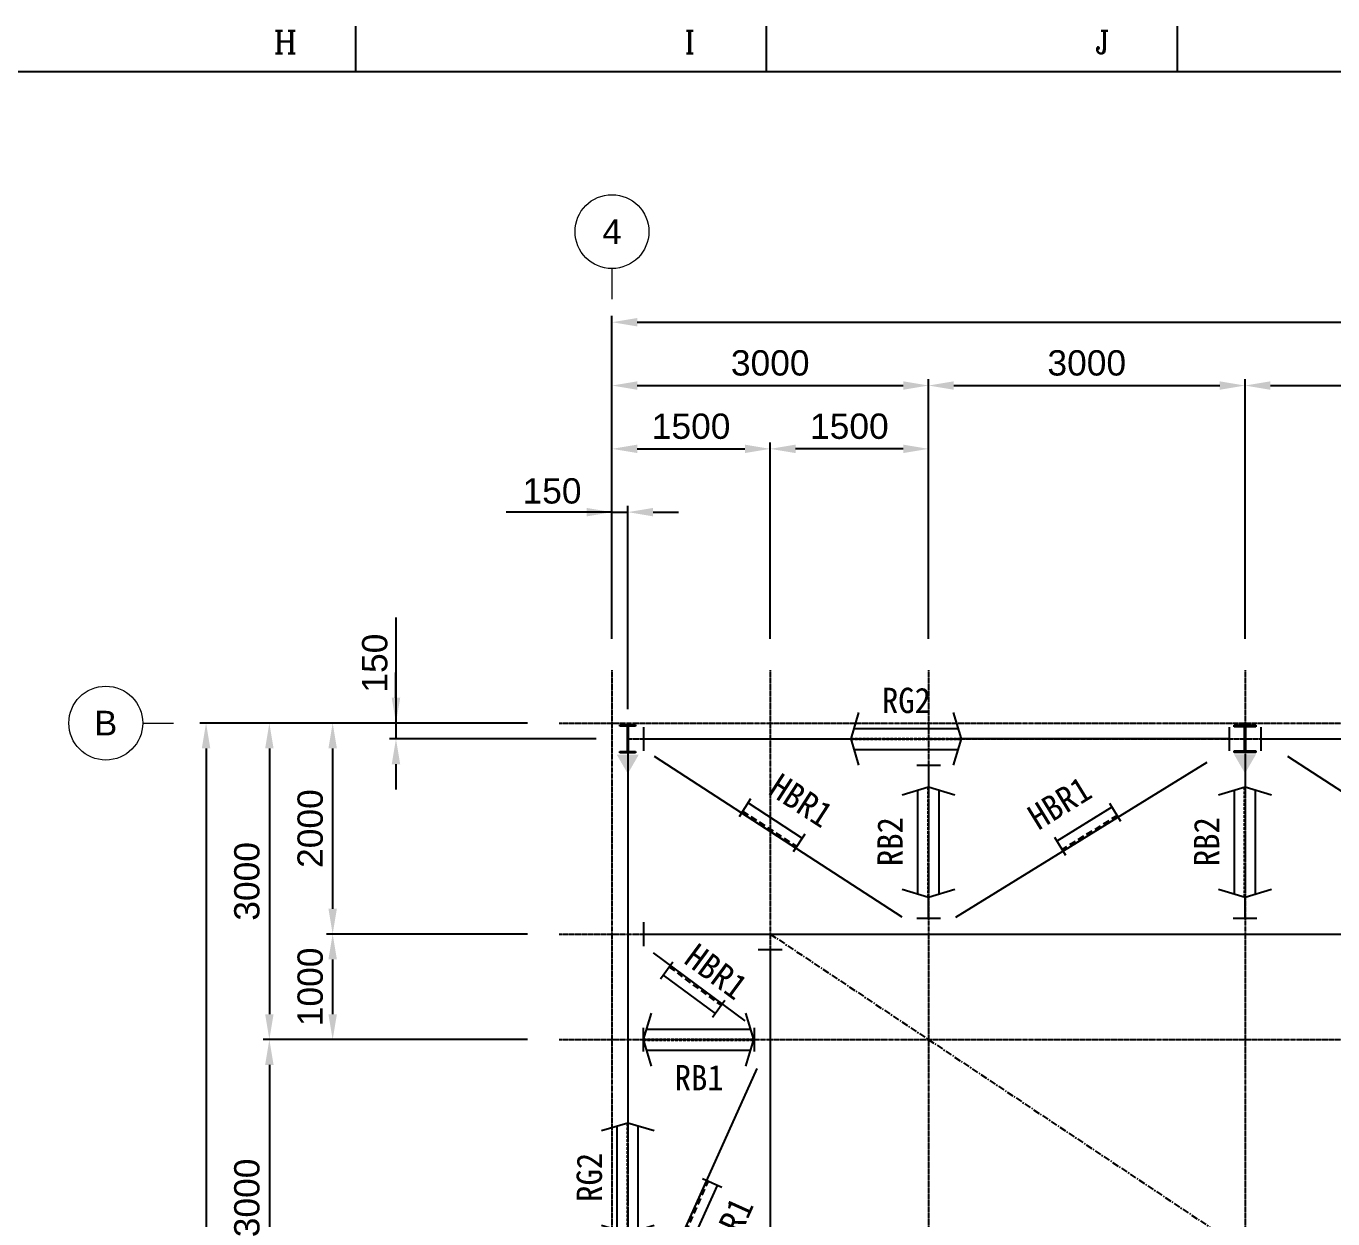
# Model space of a CAD drawing. Header units: millimetres. Extents: x 0 to 153097, y 17753 to 125268.
# Drawn here: x 29518 to 41903, y 113342 to 124645 of the extents above; entities that cross this region are included whole.
import ezdxf
from ezdxf.enums import TextEntityAlignment as Align

# ---------------------------------------------------------------- set-up
doc = ezdxf.new("R2010")
doc.units = ezdxf.units.MM
doc.header["$LTSCALE"] = 50
doc.linetypes.add('CENTER', pattern=[2, 1.25, -0.25, 0.25, -0.25])
doc.linetypes.add('HIDDEN', pattern=[0.375, 0.25, -0.125])
doc.layers.get('Defpoints').update_dxf_attribs({"color": 140})
for name, color, linetype in [('1', 7, 'Continuous'), ('1CEN', 20, 'CENTER'), ('AA-XXXX-OTHR', 8, 'Continuous'), ('AS-CLXM-STEL', 2, 'Continuous'), ('C_BLOCK', 7, 'Continuous'), ('C_CEN', 1, 'CENTER'), ('C_STEEL', 2, 'Continuous'), ('DIM-SCALE', 7, 'Continuous'), ('STEEL-BEAM', 4, 'Continuous'), ('TAN-TIT', 30, 'Continuous')]:
    doc.layers.add(name, color=color, linetype=linetype)
doc.styles.add('Arial', font='arial.ttf')
doc.styles.add('COM', font='COMPLEX', dxfattribs={"height": 5})
doc.styles.add('돋움체', font='', dxfattribs={"width": 0.9})
doc.styles.get('돋움체').set_extended_font_data('DotumChe')
doc.dimstyles.new('일반도면_0050', dxfattribs={"dimtxt": 200, "dimasz": 200, "dimexe": 50, "dimexo": 250, "dimgap": 75, "dimtad": 1, "dimdec": 0, "dimzin": 0, "dimdsep": 46, "dimtxsty": 'Arial', "dimcen": -250, "dimclrd": 7, "dimclre": 7, "dimclrt": 2, "dimadec": 0, "dimazin": 0, "dimtfac": 1, "dimtdec": 0, "dimtix": 1, "dimtmove": 2, "dimatfit": 3, "dimfxl": 1, "dimtolj": 1, "dimtzin": 0, "dimarcsym": 0})

# ---------------------------------------------------------------- blocks, each defined once
blk = doc.blocks.new('_DatumFilled')
at = {"color": 0, "linetype": 'ByBlock'}
blk.add_solid([(0, 0.577), (-1, 0), (0, -0.577)], dxfattribs=at)
blk = doc.blocks.new('*U21')
at = {"layer": 'AS-CLXM-STEL'}
for p, q in [((1110, 250), (2127, 250)), ((6660, 250), (3173, 250))]:
    blk.add_line(p, q, dxfattribs=at)
at = {"layer": 'Defpoints'}
for p in [(960, 250), (6810, 250)]:
    blk.add_point(p, dxfattribs=at)
at = {"layer": 'STEEL-BEAM', "color": 8, "linetype": 'HIDDEN', "ltscale": 2}
for p, q in [((2128, 254), (3172, 254)), ((2128, 246), (3172, 246))]:
    blk.add_line(p, q, dxfattribs=at)
at = {"layer": 'STEEL-BEAM'}
for p, q in [((2157, 350), (3143, 350)), ((2157, 150), (3143, 150))]:
    blk.add_line(p, q, dxfattribs=at)
for points in [[(2202, 500), (2127, 250), (2202, 0)], [(3098, 500), (3173, 250), (3098, 0)]]:
    blk.add_lwpolyline(points, dxfattribs=at)
at = {"layer": 'STEEL-BEAM', "color": 7, "yscale": 180, "zscale": 180, "rotation": 180}
for p, xscale in [((1110, 250), 180), ((6660, 250), -180)]:
    blk.add_blockref('_DatumFilled', p, dxfattribs=dict(at, xscale=xscale))
at = {"layer": 'STEEL-BEAM', "color": 3, "style": '돋움체'}
blk.add_attdef('BEAMNO.', text='', height=240, dxfattribs=at).set_placement((2655, 615), align=Align.MIDDLE_CENTER)
blk = doc.blocks.new('*U105')
at = {"layer": 'AS-CLXM-STEL'}
for p, q in [((2128, 250), (2127, 250)), ((3178, 250), (3173, 250))]:
    blk.add_line(p, q, dxfattribs=at)
at = {"layer": 'Defpoints'}
for p in [(1978, 250), (3328, 250)]:
    blk.add_point(p, dxfattribs=at)
at = {"layer": 'STEEL-BEAM', "color": 3}
for p, q in [((2128, 362), (2128, 137)), ((3178, 362), (3178, 137))]:
    blk.add_line(p, q, dxfattribs=at)
at = {"layer": 'STEEL-BEAM', "color": 8, "linetype": 'HIDDEN', "ltscale": 2}
for p, q in [((2128, 254), (3172, 254)), ((2128, 246), (3172, 246))]:
    blk.add_line(p, q, dxfattribs=at)
at = {"layer": 'STEEL-BEAM'}
for p, q in [((2157, 350), (3143, 350)), ((2157, 150), (3143, 150))]:
    blk.add_line(p, q, dxfattribs=at)
for points in [[(2202, 500), (2127, 250), (2202, 0)], [(3098, 500), (3173, 250), (3098, 0)]]:
    blk.add_lwpolyline(points, dxfattribs=at)
at = {"layer": 'STEEL-BEAM', "color": 3, "style": '돋움체'}
blk.add_attdef('BEAMNO.', text='', height=240, dxfattribs=at).set_placement((2655, 615), align=Align.MIDDLE_CENTER)
blk = doc.blocks.new('*U44')
at = {"layer": 'AS-CLXM-STEL'}
blk.add_line((-7674, 250), (2127, 250), dxfattribs=at)
at = {"layer": 'Defpoints'}
blk.add_point((-7824, 250), dxfattribs=at)
at = {"layer": 'STEEL-BEAM', "color": 3}
blk.add_line((-7674, 362), (-7674, 137), dxfattribs=at)
at = {"layer": 'STEEL-BEAM', "color": 3, "style": '돋움체'}
blk.add_attdef('BEAMNO.', text='', height=240, dxfattribs=at).set_placement((2655, 615), align=Align.MIDDLE_CENTER)
blk = doc.blocks.new('*U23')
at = {"layer": 'AS-CLXM-STEL'}
for p, q in [((164, 250), (2127, 250)), ((5714, 250), (3173, 250))]:
    blk.add_line(p, q, dxfattribs=at)
at = {"layer": 'Defpoints'}
for p in [(14, 250), (5864, 250)]:
    blk.add_point(p, dxfattribs=at)
at = {"layer": 'STEEL-BEAM', "color": 3}
for p, q in [((164, 362), (164, 137)), ((5714, 362), (5714, 137))]:
    blk.add_line(p, q, dxfattribs=at)
at = {"layer": 'STEEL-BEAM', "color": 8, "linetype": 'HIDDEN', "ltscale": 2}
for p, q in [((2128, 254), (3172, 254)), ((2128, 246), (3172, 246))]:
    blk.add_line(p, q, dxfattribs=at)
at = {"layer": 'STEEL-BEAM'}
for p, q in [((2157, 350), (3143, 350)), ((2157, 150), (3143, 150))]:
    blk.add_line(p, q, dxfattribs=at)
for points in [[(2202, 500), (2127, 250), (2202, 0)], [(3098, 500), (3173, 250), (3098, 0)]]:
    blk.add_lwpolyline(points, dxfattribs=at)
at = {"layer": 'STEEL-BEAM', "color": 3, "style": '돋움체'}
blk.add_attdef('BEAMNO.', text='', height=240, dxfattribs=at).set_placement((2655, 615), align=Align.MIDDLE_CENTER)
blk = doc.blocks.new('*D24')
at = {"layer": 'Defpoints', "color": 0, "transparency": 16777216}
for p in [(38070, 121239), (35070, 118540), (38070, 118540)]:
    blk.add_point(p, dxfattribs=at)
at = {"layer": 'DIM-SCALE', "color": 7, "lineweight": -2, "transparency": 16777216}
for p, q in [((35070, 118840), (35070, 121299)), ((38070, 118840), (38070, 121299)), ((35310, 121239), (37830, 121239))]:
    blk.add_line(p, q, dxfattribs=at)
at = {"layer": 'DIM-SCALE', "color": 7, "transparency": 16777216}
for points in [[(35310, 121279), (35310, 121199), (35070, 121239)], [(37830, 121279), (37830, 121199), (38070, 121239)]]:
    blk.add_solid(points, dxfattribs=at)
at = {"layer": 'DIM-SCALE', "color": 2, "transparency": 16777216, "insert": (36570, 121452), "char_height": 240, "attachment_point": 5, "style": 'Arial'}
blk.add_mtext('\\A1;3000', dxfattribs=at)
blk = doc.blocks.new('*D25')
at = {"layer": 'Defpoints', "color": 0, "transparency": 16777216}
for p in [(41070, 121239), (38070, 118540), (41070, 118540)]:
    blk.add_point(p, dxfattribs=at)
at = {"layer": 'DIM-SCALE', "color": 7, "lineweight": -2, "transparency": 16777216}
for p, q in [((38070, 118840), (38070, 121299)), ((41070, 118840), (41070, 121299)), ((38310, 121239), (40830, 121239))]:
    blk.add_line(p, q, dxfattribs=at)
at = {"layer": 'DIM-SCALE', "color": 7, "transparency": 16777216}
for points in [[(38310, 121279), (38310, 121199), (38070, 121239)], [(40830, 121279), (40830, 121199), (41070, 121239)]]:
    blk.add_solid(points, dxfattribs=at)
at = {"layer": 'DIM-SCALE', "color": 2, "transparency": 16777216, "insert": (39570, 121452), "char_height": 240, "attachment_point": 5, "style": 'Arial'}
blk.add_mtext('\\A1;3000', dxfattribs=at)
blk = doc.blocks.new('*D26')
at = {"layer": 'Defpoints', "color": 0, "transparency": 16777216}
for p in [(44070, 121239), (41070, 118540), (44070, 118540)]:
    blk.add_point(p, dxfattribs=at)
at = {"layer": 'DIM-SCALE', "color": 7, "lineweight": -2, "transparency": 16777216}
for p, q in [((41070, 118840), (41070, 121299)), ((44070, 118840), (44070, 121299)), ((41310, 121239), (43830, 121239))]:
    blk.add_line(p, q, dxfattribs=at)
at = {"layer": 'DIM-SCALE', "color": 7, "transparency": 16777216}
for points in [[(41310, 121279), (41310, 121199), (41070, 121239)], [(43830, 121279), (43830, 121199), (44070, 121239)]]:
    blk.add_solid(points, dxfattribs=at)
at = {"layer": 'DIM-SCALE', "color": 2, "transparency": 16777216, "insert": (42570, 121452), "char_height": 240, "attachment_point": 5, "style": 'Arial'}
blk.add_mtext('\\A1;3000', dxfattribs=at)
blk = doc.blocks.new('*D31')
at = {"layer": 'Defpoints', "color": 0, "transparency": 16777216}
for p in [(50070, 121839), (35070, 118540), (50070, 118540)]:
    blk.add_point(p, dxfattribs=at)
at = {"layer": 'DIM-SCALE', "color": 7, "lineweight": -2, "transparency": 16777216}
for p, q in [((35070, 118840), (35070, 121899)), ((50070, 118840), (50070, 121899)), ((35310, 121839), (49830, 121839))]:
    blk.add_line(p, q, dxfattribs=at)
at = {"layer": 'DIM-SCALE', "color": 7, "transparency": 16777216}
for points in [[(35310, 121879), (35310, 121799), (35070, 121839)], [(49830, 121879), (49830, 121799), (50070, 121839)]]:
    blk.add_solid(points, dxfattribs=at)
at = {"layer": 'DIM-SCALE', "color": 2, "transparency": 16777216, "insert": (42570, 122052), "char_height": 240, "attachment_point": 5, "style": 'Arial'}
blk.add_mtext('\\A1;15000', dxfattribs=at)
blk = doc.blocks.new('*D33')
at = {"layer": 'Defpoints', "color": 0, "transparency": 16777216}
for p in [(36570, 120639), (35070, 118540), (36570, 118540)]:
    blk.add_point(p, dxfattribs=at)
at = {"layer": 'DIM-SCALE', "color": 7, "lineweight": -2, "transparency": 16777216}
for p, q in [((35070, 118840), (35070, 120699)), ((35310, 120639), (36330, 120639)), ((36570, 118840), (36570, 120699))]:
    blk.add_line(p, q, dxfattribs=at)
at = {"layer": 'DIM-SCALE', "color": 7, "transparency": 16777216}
for points in [[(35310, 120679), (35310, 120599), (35070, 120639)], [(36330, 120679), (36330, 120599), (36570, 120639)]]:
    blk.add_solid(points, dxfattribs=at)
at = {"layer": 'DIM-SCALE', "color": 2, "transparency": 16777216, "insert": (35820, 120852), "char_height": 240, "attachment_point": 5, "style": 'Arial'}
blk.add_mtext('\\A1;1500', dxfattribs=at)
blk = doc.blocks.new('*D34')
at = {"layer": 'Defpoints', "color": 0, "transparency": 16777216}
for p in [(36570, 120639), (36570, 118540), (38070, 118540)]:
    blk.add_point(p, dxfattribs=at)
at = {"layer": 'DIM-SCALE', "color": 7, "lineweight": -2, "transparency": 16777216}
for p, q in [((36570, 118840), (36570, 120699)), ((37830, 120639), (36810, 120639)), ((38070, 118840), (38070, 120699))]:
    blk.add_line(p, q, dxfattribs=at)
at = {"layer": 'DIM-SCALE', "color": 7, "transparency": 16777216}
for points in [[(36810, 120679), (36810, 120599), (36570, 120639)], [(37830, 120679), (37830, 120599), (38070, 120639)]]:
    blk.add_solid(points, dxfattribs=at)
at = {"layer": 'DIM-SCALE', "color": 2, "transparency": 16777216, "insert": (37320, 120852), "char_height": 240, "attachment_point": 5, "style": 'Arial'}
blk.add_mtext('\\A1;1500', dxfattribs=at)
blk = doc.blocks.new('*D35')
at = {"layer": 'Defpoints', "color": 0, "transparency": 16777216}
for p in [(34570, 118040), (31823, 115040), (34570, 115040)]:
    blk.add_point(p, dxfattribs=at)
at = {"layer": 'DIM-SCALE', "color": 7, "lineweight": -2, "transparency": 16777216}
for p, q in [((34270, 118040), (31763, 118040)), ((31823, 117800), (31823, 115280)), ((34270, 115040), (31763, 115040))]:
    blk.add_line(p, q, dxfattribs=at)
at = {"layer": 'DIM-SCALE', "color": 7, "transparency": 16777216}
for points in [[(31783, 117800), (31863, 117800), (31823, 118040)], [(31783, 115280), (31863, 115280), (31823, 115040)]]:
    blk.add_solid(points, dxfattribs=at)
at = {"layer": 'DIM-SCALE', "color": 2, "transparency": 16777216, "insert": (31611, 116540), "char_height": 240, "attachment_point": 5, "rotation": 90, "style": 'Arial'}
blk.add_mtext('\\A1;3000', dxfattribs=at)
blk = doc.blocks.new('*D36')
at = {"layer": 'Defpoints', "color": 0, "transparency": 16777216}
for p in [(34570, 115040), (31823, 112040), (34570, 112040)]:
    blk.add_point(p, dxfattribs=at)
at = {"layer": 'DIM-SCALE', "color": 7, "lineweight": -2, "transparency": 16777216}
for p, q in [((34270, 115040), (31763, 115040)), ((31823, 114800), (31823, 112280)), ((34270, 112040), (31763, 112040))]:
    blk.add_line(p, q, dxfattribs=at)
at = {"layer": 'DIM-SCALE', "color": 7, "transparency": 16777216}
for points in [[(31783, 114800), (31863, 114800), (31823, 115040)], [(31783, 112280), (31863, 112280), (31823, 112040)]]:
    blk.add_solid(points, dxfattribs=at)
at = {"layer": 'DIM-SCALE', "color": 2, "transparency": 16777216, "insert": (31611, 113540), "char_height": 240, "attachment_point": 5, "rotation": 90, "style": 'Arial'}
blk.add_mtext('\\A1;3000', dxfattribs=at)
blk = doc.blocks.new('*D40')
at = {"layer": 'Defpoints', "color": 0, "transparency": 16777216}
for p in [(34570, 118040), (31223, 103040), (34570, 103040)]:
    blk.add_point(p, dxfattribs=at)
at = {"layer": 'DIM-SCALE', "color": 7, "lineweight": -2, "transparency": 16777216}
for p, q in [((34270, 118040), (31163, 118040)), ((31223, 117800), (31223, 103280)), ((34270, 103040), (31163, 103040))]:
    blk.add_line(p, q, dxfattribs=at)
at = {"layer": 'DIM-SCALE', "color": 7, "transparency": 16777216}
for points in [[(31183, 117800), (31263, 117800), (31223, 118040)], [(31183, 103280), (31263, 103280), (31223, 103040)]]:
    blk.add_solid(points, dxfattribs=at)
at = {"layer": 'DIM-SCALE', "color": 2, "transparency": 16777216, "insert": (31011, 110540), "char_height": 240, "attachment_point": 5, "rotation": 90, "style": 'Arial'}
blk.add_mtext('\\A1;15000', dxfattribs=at)
blk = doc.blocks.new('*D41')
at = {"layer": 'Defpoints', "color": 0, "transparency": 16777216}
for p in [(32423, 118040), (34570, 118040), (34570, 116040)]:
    blk.add_point(p, dxfattribs=at)
at = {"layer": 'DIM-SCALE', "color": 7, "lineweight": -2, "transparency": 16777216}
for p, q in [((34270, 118040), (32363, 118040)), ((32423, 116280), (32423, 117800)), ((34270, 116040), (32363, 116040))]:
    blk.add_line(p, q, dxfattribs=at)
at = {"layer": 'DIM-SCALE', "color": 7, "transparency": 16777216}
for points in [[(32383, 117800), (32463, 117800), (32423, 118040)], [(32383, 116280), (32463, 116280), (32423, 116040)]]:
    blk.add_solid(points, dxfattribs=at)
at = {"layer": 'DIM-SCALE', "color": 2, "transparency": 16777216, "insert": (32211, 117040), "char_height": 240, "attachment_point": 5, "rotation": 90, "style": 'Arial'}
blk.add_mtext('\\A1;2000', dxfattribs=at)
blk = doc.blocks.new('*D42')
at = {"layer": 'Defpoints', "color": 0, "transparency": 16777216}
for p in [(32423, 116040), (34570, 116040), (34570, 115040)]:
    blk.add_point(p, dxfattribs=at)
at = {"layer": 'DIM-SCALE', "color": 7, "lineweight": -2, "transparency": 16777216}
for p, q in [((34270, 116040), (32363, 116040)), ((32423, 115280), (32423, 115800)), ((34270, 115040), (32363, 115040))]:
    blk.add_line(p, q, dxfattribs=at)
at = {"layer": 'DIM-SCALE', "color": 7, "transparency": 16777216}
for points in [[(32383, 115800), (32463, 115800), (32423, 116040)], [(32383, 115280), (32463, 115280), (32423, 115040)]]:
    blk.add_solid(points, dxfattribs=at)
at = {"layer": 'DIM-SCALE', "color": 2, "transparency": 16777216, "insert": (32211, 115540), "char_height": 240, "attachment_point": 5, "rotation": 90, "style": 'Arial'}
blk.add_mtext('\\A1;1000', dxfattribs=at)
blk = doc.blocks.new('*U43')
at = {"layer": 'AS-CLXM-STEL'}
for p, q in [((1300, 250), (2127, 250)), ((4000, 250), (3173, 250))]:
    blk.add_line(p, q, dxfattribs=at)
at = {"layer": 'Defpoints'}
for p in [(1150, 250), (4150, 250)]:
    blk.add_point(p, dxfattribs=at)
at = {"layer": 'STEEL-BEAM', "color": 3}
for p, q in [((1300, 362), (1300, 137)), ((4000, 362), (4000, 137))]:
    blk.add_line(p, q, dxfattribs=at)
at = {"layer": 'STEEL-BEAM', "color": 8, "linetype": 'HIDDEN', "ltscale": 2}
for p, q in [((2128, 254), (3172, 254)), ((2128, 246), (3172, 246))]:
    blk.add_line(p, q, dxfattribs=at)
at = {"layer": 'STEEL-BEAM'}
for p, q in [((2157, 350), (3143, 350)), ((2157, 150), (3143, 150))]:
    blk.add_line(p, q, dxfattribs=at)
for points in [[(2202, 500), (2127, 250), (2202, 0)], [(3098, 500), (3173, 250), (3098, 0)]]:
    blk.add_lwpolyline(points, dxfattribs=at)
at = {"layer": 'STEEL-BEAM', "color": 3, "style": '돋움체'}
blk.add_attdef('BEAMNO.', text='', height=240, dxfattribs=at).set_placement((2655, 615), align=Align.MIDDLE_CENTER)
blk = doc.blocks.new('*U102')
at = {"layer": 'AS-CLXM-STEL'}
for p, q in [((1927, 250), (2127, 250)), ((3377, 250), (3173, 250))]:
    blk.add_line(p, q, dxfattribs=at)
at = {"layer": 'Defpoints'}
for p in [(1777, 250), (3527, 250)]:
    blk.add_point(p, dxfattribs=at)
at = {"layer": 'STEEL-BEAM', "color": 3}
for p, q in [((1927, 362), (1927, 137)), ((3377, 362), (3377, 137))]:
    blk.add_line(p, q, dxfattribs=at)
at = {"layer": 'STEEL-BEAM', "color": 8, "linetype": 'HIDDEN', "ltscale": 2}
for p, q in [((2128, 254), (3172, 254)), ((2128, 246), (3172, 246))]:
    blk.add_line(p, q, dxfattribs=at)
at = {"layer": 'STEEL-BEAM'}
for p, q in [((2157, 350), (3143, 350)), ((2157, 150), (3143, 150))]:
    blk.add_line(p, q, dxfattribs=at)
for points in [[(2202, 500), (2127, 250), (2202, 0)], [(3098, 500), (3173, 250), (3098, 0)]]:
    blk.add_lwpolyline(points, dxfattribs=at)
at = {"layer": 'STEEL-BEAM', "color": 3, "style": '돋움체'}
blk.add_attdef('BEAMNO.', text='', height=240, dxfattribs=at).set_placement((2653, 615), align=Align.MIDDLE_CENTER)
blk = doc.blocks.new('ASDASD')
at = {"layer": 'C_CEN', "color": 8, "ltscale": 0.1}
for p, q in [((-21000, 0), (-21000, -16000)), ((-19500, 0), (-19500, -16000)), ((-18000, 0), (-18000, -16000)), ((-15000, 0), (-15000, -16000)), ((-21500, -500), (500, -500)), ((-21500, -2500), (500, -2500)), ((-21500, -3500), (500, -3500))]:
    blk.add_line(p, q, dxfattribs=at)
blk = doc.blocks.new('*U107')
at = {"layer": 'AA-XXXX-OTHR', "color": 4}
for p, q in [((1796, -156), (1796, 44)), ((1796, 0), (2409, 0)), ((2409, -156), (2409, 44)), ((1796, -112), (2409, -112))]:
    blk.add_line(p, q, dxfattribs=at)
at = {"layer": 'AA-XXXX-OTHR', "linetype": 'HIDDEN', "ltscale": 5}
blk.add_lwpolyline([(1796, -18), (2409, -18)], dxfattribs=at)
at = {"layer": 'Defpoints'}
for p in [(510, 0), (3908, 0)]:
    blk.add_point(p, dxfattribs=at)
at = {"layer": 'STEEL-BEAM', "color": 4}
blk.add_lwpolyline([(810, 0), (3608, 0)], dxfattribs=at)
at = {"layer": 'STEEL-BEAM', "color": 3, "style": '돋움체'}
blk.add_attdef('BR.NO.', text='', height=240, dxfattribs=at).set_placement((2207, -406), align=Align.MIDDLE_CENTER)
blk = doc.blocks.new('*U48')
at = {"layer": 'AA-XXXX-OTHR', "color": 4}
for p, q in [((1796, -156), (1796, 44)), ((1796, 0), (2409, 0)), ((2409, -156), (2409, 44)), ((1796, -112), (2409, -112))]:
    blk.add_line(p, q, dxfattribs=at)
at = {"layer": 'AA-XXXX-OTHR', "linetype": 'HIDDEN', "ltscale": 5}
blk.add_lwpolyline([(1796, -18), (2409, -18)], dxfattribs=at)
at = {"layer": 'Defpoints'}
for p in [(1296, 0), (2976, 0)]:
    blk.add_point(p, dxfattribs=at)
at = {"layer": 'STEEL-BEAM', "color": 4}
blk.add_lwpolyline([(1596, 0), (2676, 0)], dxfattribs=at)
at = {"layer": 'STEEL-BEAM', "color": 3, "style": '돋움체'}
blk.add_attdef('BR.NO.', text='', height=240, dxfattribs=at).set_placement((2182, 210), align=Align.MIDDLE_CENTER)
blk = doc.blocks.new('*U49')
at = {"layer": 'AS-CLXM-STEL'}
for p, q in [((-2853, 250), (2127, 250)), ((7847, 250), (3173, 250))]:
    blk.add_line(p, q, dxfattribs=at)
at = {"layer": 'Defpoints'}
for p in [(-3003, 250), (7997, 250)]:
    blk.add_point(p, dxfattribs=at)
at = {"layer": 'STEEL-BEAM', "color": 3}
for p, q in [((-2853, 362), (-2853, 137)), ((7847, 362), (7847, 137))]:
    blk.add_line(p, q, dxfattribs=at)
at = {"layer": 'STEEL-BEAM', "color": 8, "linetype": 'HIDDEN', "ltscale": 2}
for p, q in [((2128, 254), (3172, 254)), ((2128, 246), (3172, 246))]:
    blk.add_line(p, q, dxfattribs=at)
at = {"layer": 'STEEL-BEAM'}
for p, q in [((2157, 350), (3143, 350)), ((2157, 150), (3143, 150))]:
    blk.add_line(p, q, dxfattribs=at)
for points in [[(2202, 500), (2127, 250), (2202, 0)], [(3098, 500), (3173, 250), (3098, 0)]]:
    blk.add_lwpolyline(points, dxfattribs=at)
at = {"layer": 'STEEL-BEAM', "color": 3, "style": '돋움체'}
blk.add_attdef('BEAMNO.', text='', height=240, dxfattribs=at).set_placement((2674, -76), align=Align.MIDDLE_CENTER)
blk = doc.blocks.new('cu')
at = {"layer": 'C_STEEL', "extrusion": (0, 0, -1)}
for p, q in [((-148, 267), (0, 267)), ((-148, 254), (-148, 267)), ((0, 254), (-148, 254)), ((-77.81, 254), (-70.19, 254)), ((-77.81, 13), (-77.81, 254)), ((-70.19, 254), (-70.19, 13)), ((0, 267), (0, 254)), ((5674, 262), (5878, 262)), ((5674, 246.3), (5674, 262)), ((5878, 262), (5878, 246.3)), ((5878, 246.3), (5674, 246.3)), ((5771.55, 246.3), (5780.45, 246.3)), ((5771.55, 20.7), (5771.55, 246.3)), ((5780.45, 246.3), (5780.45, 20.7)), ((-148, 13), (0, 13)), ((-148, 0), (-148, 13)), ((0, 0), (-148, 0)), ((-70.19, 13), (-77.81, 13)), ((0, 13), (0, 0)), ((5674, 20.7), (5878, 20.7)), ((5674, 5), (5674, 20.7)), ((5878, 5), (5674, 5)), ((5780.45, 20.7), (5771.55, 20.7)), ((5878, 20.7), (5878, 5))]:
    blk.add_line(p, q, dxfattribs=at)
blk = doc.blocks.new('c1')
at = {"layer": 'C_CEN', "color": 1, "ltscale": 0.1}
for q in [(-1250, 0), (19450, 14700)]:
    blk.add_line((-1250, 14700), q, dxfattribs=at)
at = {"layer": 'C_STEEL'}
blk.add_blockref('cu', (-1176, 14567), dxfattribs=at)
blk = doc.blocks.new('RB2')
at = {"layer": 'AS-CLXM-STEL'}
for p, q in [((0, 1553), (0, 1349)), ((0, 1450), (0, 1246)), ((0, 0), (0, 201))]:
    blk.add_line(p, q, dxfattribs=at)
at = {"layer": 'Defpoints'}
blk.add_point((0, -150), dxfattribs=at)
at = {"layer": 'STEEL-BEAM', "color": 8, "linetype": 'HIDDEN', "ltscale": 2}
for p, q in [((-4, 202), (-4, 1245)), ((4, 202), (4, 1245))]:
    blk.add_line(p, q, dxfattribs=at)
at = {"layer": 'STEEL-BEAM'}
for p, q in [((-100, 231), (-100, 1216)), ((100, 231), (100, 1216))]:
    blk.add_line(p, q, dxfattribs=at)
at = {"layer": 'STEEL-BEAM', "color": 3}
blk.add_line((-112, 0), (112, 0), dxfattribs=at)
at = {"layer": 'STEEL-BEAM'}
for points in [[(-250, 1171), (0, 1246), (250, 1171)], [(-250, 276), (0, 201), (250, 276)]]:
    blk.add_lwpolyline(points, dxfattribs=at)
at = {"layer": 'STEEL-BEAM', "color": 7, "xscale": -180, "yscale": 180, "zscale": 180, "rotation": 270}
blk.add_blockref('_DatumFilled', (0, 1553), dxfattribs=at)
at = {"layer": 'STEEL-BEAM', "color": 3, "style": '돋움체'}
blk.add_attdef('RB2', text='', height=240, rotation=90, dxfattribs=at).set_placement((-365, 726), align=Align.MIDDLE_CENTER)
blk = doc.blocks.new('*U113')
at = {"layer": 'AA-XXXX-OTHR', "color": 4}
for p, q in [((1796, -156), (1796, 44)), ((1796, 0), (2409, 0)), ((2409, -156), (2409, 44)), ((1796, -112), (2409, -112))]:
    blk.add_line(p, q, dxfattribs=at)
at = {"layer": 'AA-XXXX-OTHR', "linetype": 'HIDDEN', "ltscale": 5}
blk.add_lwpolyline([(1796, -18), (2409, -18)], dxfattribs=at)
at = {"layer": 'Defpoints'}
for p in [(585, 0), (3875, 0)]:
    blk.add_point(p, dxfattribs=at)
at = {"layer": 'STEEL-BEAM', "color": 4}
blk.add_lwpolyline([(885, 0), (3575, 0)], dxfattribs=at)
at = {"layer": 'STEEL-BEAM', "color": 3, "style": '돋움체'}
blk.add_attdef('BR.NO.', text='', height=240, dxfattribs=at).set_placement((2071, -391), align=Align.MIDDLE_CENTER)
blk = doc.blocks.new('*D116')
at = {"layer": 'Defpoints', "color": 0, "transparency": 16777216}
for p in [(35220, 120039), (35070, 118540), (35220, 117873)]:
    blk.add_point(p, dxfattribs=at)
at = {"layer": 'DIM-SCALE', "color": 7, "lineweight": -2, "transparency": 16777216}
for p, q in [((34830, 120039), (34590, 120039)), ((35070, 118840), (35070, 120099)), ((35070, 120039), (35220, 120039)), ((35220, 118173), (35220, 120099)), ((35460, 120039), (35700, 120039))]:
    blk.add_line(p, q, dxfattribs=at)
at = {"layer": 'DIM-SCALE', "color": 7, "transparency": 16777216}
for points in [[(34830, 120079), (34830, 119999), (35070, 120039)], [(35460, 120079), (35460, 119999), (35220, 120039)]]:
    blk.add_solid(points, dxfattribs=at)
at = {"layer": 'DIM-SCALE', "color": 2, "transparency": 16777216, "insert": (34502, 120239), "char_height": 240, "attachment_point": 5, "style": 'Arial'}
blk.add_mtext('\\A1;150', dxfattribs=at)
blk = doc.blocks.new('*D118')
at = {"layer": 'Defpoints', "color": 0, "transparency": 16777216}
for p in [(34570, 118040), (33023, 117890), (35220, 117890)]:
    blk.add_point(p, dxfattribs=at)
at = {"layer": 'DIM-SCALE', "color": 7, "lineweight": -2, "transparency": 16777216}
for p, q in [((33023, 118280), (33023, 118520)), ((34270, 118040), (32963, 118040)), ((33023, 118040), (33023, 117890)), ((34920, 117890), (32963, 117890)), ((33023, 117650), (33023, 117410))]:
    blk.add_line(p, q, dxfattribs=at)
at = {"layer": 'DIM-SCALE', "color": 7, "transparency": 16777216}
for points in [[(32983, 118280), (33063, 118280), (33023, 118040)], [(32983, 117650), (33063, 117650), (33023, 117890)]]:
    blk.add_solid(points, dxfattribs=at)
at = {"layer": 'DIM-SCALE', "color": 2, "transparency": 16777216, "insert": (32823, 118608), "char_height": 240, "attachment_point": 5, "rotation": 90, "style": 'Arial'}
blk.add_mtext('\\A1;150', dxfattribs=at)
blk = doc.blocks.new('BORDER')
at = {"layer": 'TAN-TIT'}
for p, q in [((108806, 164680), (108806, 166122)), ((121784, 164680), (121784, 166122)), ((134763, 164680), (134763, 166122)), ((232823, 164680), (4977, 164680))]:
    blk.add_line(p, q, dxfattribs=at)
at = {"layer": 'TAN-TIT', "style": 'COM'}
for s, p in [('H', (106210, 165257)), ('I', (119188, 165257)), ('J', (132167, 165257))]:
    blk.add_text(s, height=721, dxfattribs=at).set_placement(p)

msp = doc.modelspace()

# ---------------------------------------------------------------- linework, layer by layer
at = {"layer": '1CEN'}
msp.add_line((36569.97, 116040.12), (53069.97, 105040.12), dxfattribs=at)
at = {"layer": 'C_BLOCK', "color": 1, "lineweight": 0}
for p, q in [((35069.97, 122347.77), (35069.97, 122056.1)), ((30622.64, 118040.12), (30914.31, 118040.12))]:
    msp.add_line(p, q, dxfattribs=at)
for centre in [(35069.97, 122697.77), (30272.64, 118040.12)]:
    msp.add_circle(centre, 350, dxfattribs=at)
at = {"layer": 'DIM-SCALE'}
for p, q in [((35069.97, 120039.3), (34067.85, 120039.3)), ((33023.4, 118040.12), (33023.4, 119042.24))]:
    msp.add_line(p, q, dxfattribs=at)

# ---------------------------------------------------------------- block references
at = {"layer": '1', "xscale": 0.3, "yscale": 0.3, "zscale": 0.3}
msp.add_blockref('BORDER', (0, 74808.42), dxfattribs=at)
at = {"layer": '1CEN'}
msp.add_blockref('c1', (36469.67, 103190.12), dxfattribs=at)
msp.add_blockref('RB2', (41069.97, 116190.12), dxfattribs=at).add_auto_attribs({'RB2': 'RB2'})
at = {"layer": 'AS-CLXM-STEL'}
for name, p, values in [('*U23', (35205.91, 117640.12), {'BEAMNO.': 'RG2'}), ('*U43', (39919.97, 117640.12), {'BEAMNO.': 'RG1'})]:
    msp.add_blockref(name, p, dxfattribs=at).add_auto_attribs(values)
ref = msp.add_blockref('*U107', (34792.01, 118167.92), dxfattribs=dict(at, xscale=-1, rotation=147.0114783863651))
ref.add_attrib('BR.NO.', 'HBR1', dxfattribs={"layer": 'STEEL-BEAM', "color": 3, "height": 240, "rotation": 327.011478, "style": '돋움체'}).set_placement((36864.56, 117307.1), align=Align.MIDDLE_CENTER)
ref = msp.add_blockref('*U107', (41396.14, 118091.26), dxfattribs=dict(at, rotation=211.6607510966259))
ref.add_attrib('BR.NO.', 'HBR1', dxfattribs={"layer": 'STEEL-BEAM', "color": 3, "height": 240, "rotation": 31.660751, "style": '돋움체'}).set_placement((39312.09, 117283.56), align=Align.MIDDLE_CENTER)
ref = msp.add_blockref('*U107', (40792.01, 118167.92), dxfattribs=dict(at, xscale=-1, rotation=147.0114783863651))
ref.add_attrib('BR.NO.', 'HBR1', dxfattribs={"layer": 'STEEL-BEAM', "color": 3, "height": 240, "rotation": 327.011478, "style": '돋움체'}).set_placement((42864.56, 117307.1), align=Align.MIDDLE_CENTER)
at = {"layer": 'AS-CLXM-STEL', "rotation": 89.99999999999999}
for name, p, values in [('*U21', (35469.97, 111079.99), {'BEAMNO.': 'RG2'}), ('*U102', (38319.97, 114263.52), {'BEAMNO.': 'RB2'})]:
    msp.add_blockref(name, p, dxfattribs=at).add_auto_attribs(values)
at = {"layer": 'AS-CLXM-STEL'}
msp.add_blockref('*U44', (43044.21, 115790.12), dxfattribs=at)
ref = msp.add_blockref('*U48', (34178.8, 116811.36), dxfattribs=dict(at, rotation=323.471144633019))
ref.add_attrib('BR.NO.', 'HBR1', dxfattribs={"layer": 'STEEL-BEAM', "color": 3, "height": 240, "rotation": 323.471145, "style": '돋움체'}).set_placement((36059.8, 115685.24), align=Align.MIDDLE_CENTER)
ref = msp.add_blockref('*U49', (36319.97, 108043.37), dxfattribs=dict(at, xscale=-1, rotation=270))
ref.add_attrib('BEAMNO.', 'RB2', dxfattribs={"layer": 'STEEL-BEAM', "color": 3, "height": 240, "rotation": 90, "style": '돋움체'}).set_placement((36238.17, 110717.31), align=Align.MIDDLE_CENTER)
ref = msp.add_blockref('*U105', (33241.47, 115290.12), dxfattribs=dict(at, xscale=-1, rotation=180))
ref.add_attrib('BEAMNO.', 'RB1', dxfattribs={"layer": 'STEEL-BEAM', "color": 3, "height": 240, "style": '돋움체'}).set_placement((35896.75, 114680.17), align=Align.MIDDLE_CENTER)
ref = msp.add_blockref('*U113', (34979.9, 111506.63), dxfattribs=dict(at, rotation=65.77225468205242))
ref.add_attrib('BR.NO.', 'HBR1', dxfattribs={"layer": 'STEEL-BEAM', "color": 3, "height": 240, "rotation": 65.772255, "style": '돋움체'}).set_placement((36182.18, 113236.68), align=Align.MIDDLE_CENTER)
at = {"layer": 'C_CEN'}
msp.add_blockref('ASDASD', (56069.97, 118540.12), dxfattribs=at)

# ---------------------------------------------------------------- texts
at = {"layer": 'C_BLOCK', "color": 3, "linetype": 'Continuous', "lineweight": 13, "style": 'Arial'}
for s, p in [('4', (35069.97, 122697.77)), ('B', (30272.64, 118040.12))]:
    msp.add_text(s, height=233.33, dxfattribs=at).set_placement(p, align=Align.MIDDLE_CENTER)

# ---------------------------------------------------------------- dimensions: what is measured, and where the dimension line sits
at = {"layer": 'DIM-SCALE'}
for base, p1, p2, picture, middle in [((50069.97, 121839.3), (35069.97, 118540.12), (50069.97, 118540.12), '*D31', (42569.97, 122051.83)), ((38069.97, 121239.3), (35069.97, 118540.12), (38069.97, 118540.12), '*D24', (36569.97, 121451.91)), ((41069.97, 121239.3), (38069.97, 118540.12), (41069.97, 118540.12), '*D25', (39569.97, 121451.91)), ((44069.97, 121239.3), (41069.97, 118540.12), (44069.97, 118540.12), '*D26', (42569.97, 121451.91)), ((36569.97, 120639.3), (35069.97, 118540.12), (36569.97, 118540.12), '*D33', (35819.97, 120851.83))]:
    dim = msp.add_linear_dim(base=base, p1=p1, p2=p2, dimstyle='일반도면_0050', override={"dimscale": 1.2}, dxfattribs=at)
    dim.commit()
    dim.dimension.update_dxf_attribs({"geometry": picture, "text_midpoint": middle})
for base, p1, p2, angle, picture, middle in [((36569.97, 120639.3), (38069.97, 118540.12), (36569.97, 118540.12), 180, '*D34', (37319.97, 120851.83)), ((31223.4, 103040.12), (34569.97, 118040.12), (34569.97, 103040.12), 90, '*D40', (31010.87, 110540.12)), ((31823.4, 115040.12), (34569.97, 118040.12), (34569.97, 115040.12), 90, '*D35', (31610.78, 116540.12)), ((32423.4, 118040.12), (34569.97, 116040.12), (34569.97, 118040.12), 90, '*D41', (32210.87, 117040.12)), ((32423.4, 116040.12), (34569.97, 115040.12), (34569.97, 116040.12), 90, '*D42', (32210.87, 115540.12)), ((31823.4, 112040.12), (34569.97, 115040.12), (34569.97, 112040.12), 90, '*D36', (31610.78, 113540.12))]:
    dim = msp.add_linear_dim(base=base, p1=p1, p2=p2, angle=angle, dimstyle='일반도면_0050', override={"dimscale": 1.2}, dxfattribs=at)
    dim.commit()
    dim.dimension.update_dxf_attribs({"geometry": picture, "text_midpoint": middle})
dim = msp.add_linear_dim(base=(35219.97, 120039.3), p1=(35069.97, 118540.12), p2=(35219.97, 117872.95), dimstyle='일반도면_0050', override={"dimscale": 1.2}, dxfattribs=at)
dim.commit()
dim.dimension.update_dxf_attribs({"geometry": '*D116', "text_midpoint": (34502.1, 120239.46), "dimtype": 160})
dim = msp.add_linear_dim(base=(33023.4, 117890.12), p1=(34569.97, 118040.12), p2=(35219.97, 117890.12), angle=270, dimstyle='일반도면_0050', override={"dimscale": 1.2}, dxfattribs=at)
dim.commit()
dim.dimension.update_dxf_attribs({"geometry": '*D118', "text_midpoint": (32823.24, 118607.99), "dimtype": 160})

doc.saveas('drawing.dxf')
